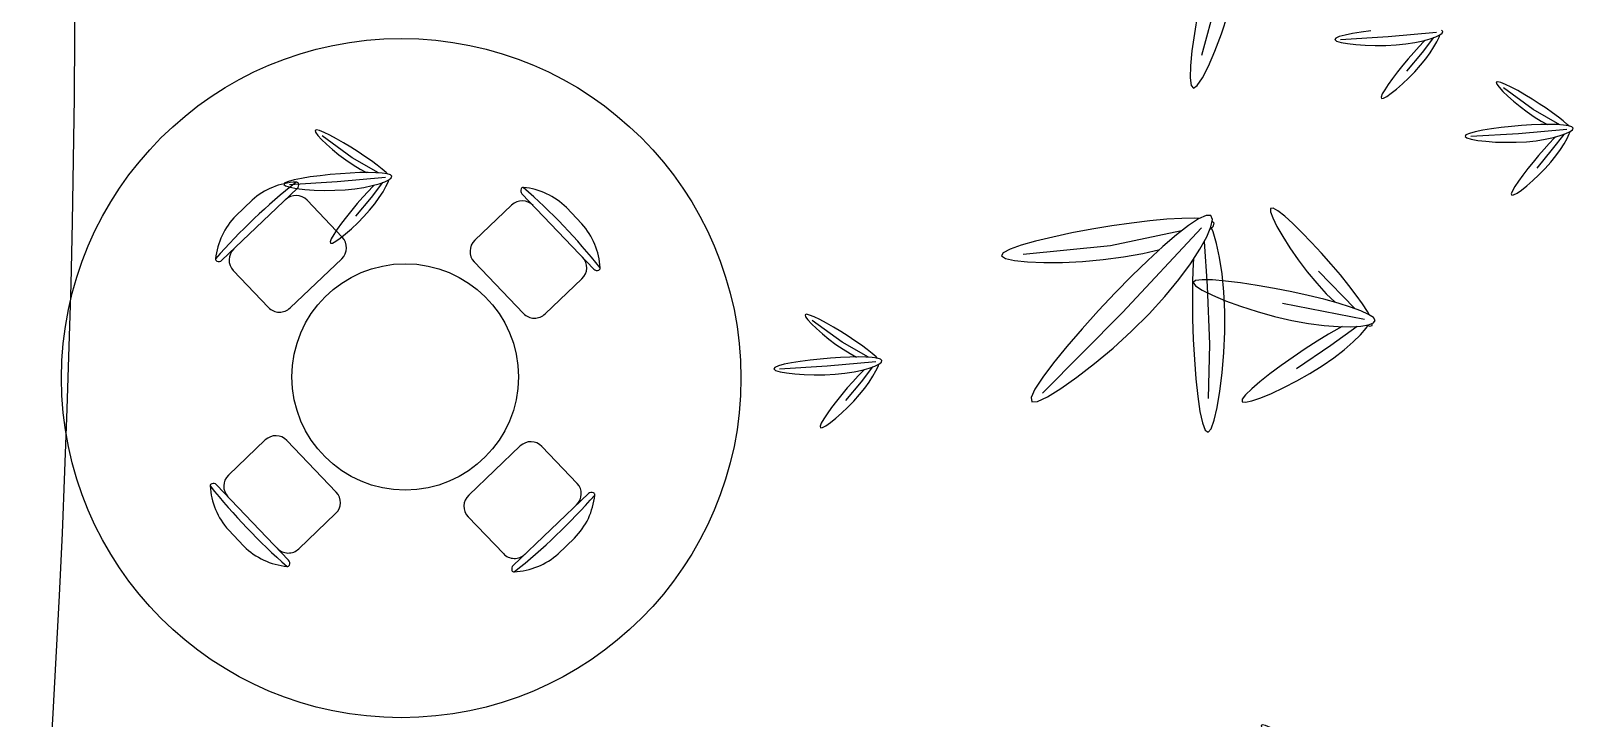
# Model space of a CAD drawing. Extents: x 302512 to 1034855, y -184136 to 410364.
# Drawn here: x 588412 to 595222, y 77963 to 80999 of the extents above; entities that cross this region are included whole.
import ezdxf

# ---------------------------------------------------------------- set-up
doc = ezdxf.new("R2010")
doc.units = 0
doc.header["$MEASUREMENT"] = 0
for name, color, linetype in [('F', 5, 'Continuous'), ('PUB_TEXT', 7, 'Continuous'), ('坐椅', 7, 'Continuous'), ('建筑', 2, 'Continuous'), ('树', 80, 'Continuous'), ('绿化', 97, 'Continuous'), ('绿地', 3, 'Continuous')]:
    doc.layers.add(name, color=color, linetype=linetype)
doc.styles.add('DIM_FONT', font='SIMPLEX.shx', dxfattribs={"width": 0.8})

# ---------------------------------------------------------------- blocks, each defined once
blk = doc.blocks.new('_F43BVI')
at = {"layer": '绿地'}
for p, q in [((1.008, 0.516), (1.0045, 0.5187)), ((0.9986, 0.5143), (0.9783, 0.4261)), ((1.0054, 0.4899), (1.007, 0.4868)), ((1.0057, 0.5062), (1.0253, 0.4771)), ((1.0148, 0.5096), (1.008, 0.516)), ((1.0224, 0.5014), (1.0148, 0.5096)), ((1.0305, 0.4914), (1.0224, 0.5014)), ((1.0388, 0.4799), (1.0305, 0.4914)), ((1.007, 0.4868), (1.0132, 0.4751)), ((1.0132, 0.4751), (1.0204, 0.4624)), ((1.0204, 0.4624), (1.0283, 0.4492)), ((1.0253, 0.4771), (1.0496, 0.4388)), ((1.0471, 0.4671), (1.0388, 0.4799)), ((1.0552, 0.4532), (1.0471, 0.4671)), ((1.0283, 0.4492), (1.0368, 0.4357)), ((1.0368, 0.4357), (1.0455, 0.4225)), ((1.0627, 0.4388), (1.0552, 0.4532)), ((1.0694, 0.4245), (1.0627, 0.4388)), ((0.9783, 0.4261), (0.956, 0.3402)), ((1.0455, 0.4225), (1.0541, 0.41)), ((1.0541, 0.41), (1.0622, 0.3989)), ((1.0752, 0.4111), (1.0694, 0.4245)), ((1.0797, 0.3992), (1.0752, 0.4111)), ((1.0622, 0.3989), (1.0695, 0.3896)), ((1.0695, 0.3896), (1.0757, 0.3828)), ((1.0757, 0.3828), (1.0804, 0.379)), ((1.0827, 0.3894), (1.0797, 0.3992)), ((1.0804, 0.379), (1.0832, 0.3787)), ((1.0839, 0.3823), (1.0827, 0.3894)), ((1.0832, 0.3787), (1.0839, 0.3823)), ((0.8765, 0.1334), (0.8465, 0.1559)), ((0.819, 0.1413), (0.9033, 0.0858)), ((0.9035, 0.1116), (0.8765, 0.1334)), ((0.8284, 0.1023), (0.8604, 0.0857)), ((0.9263, 0.0915), (0.9035, 0.1116)), ((0.9435, 0.0742), (0.9263, 0.0915)), ((0.8604, 0.0857), (0.8899, 0.0713)), ((0.8899, 0.0713), (0.9157, 0.0601)), ((0.9157, 0.0601), (0.9363, 0.0527)), ((0.954, 0.0608), (0.9435, 0.0742)), ((0.9566, 0.0524), (0.954, 0.0608)), ((0.9363, 0.0527), (0.9503, 0.0498)), ((0.9503, 0.0498), (0.9566, 0.0524)), ((1.207, 0.0113), (1.2027, 0.0085)), ((1.2124, 0.0078), (1.207, 0.0113)), ((1.2223, 0.0044), (1.2117, 0.0036)), ((1.2158, 0), (1.2124, 0.0078)), ((1.2444, 0.0038), (1.2223, 0.0044)), ((1.271, 0.0011), (1.2444, 0.0038)), ((1.3012, -0.0038), (1.271, 0.0011)), ((1.1874, -0.0207), (1.1803, -0.0432)), ((1.1907, -0.0126), (1.1874, -0.0207)), ((1.2083, -0.0136), (1.3121, -0.2025)), ((1.2338, -0.0168), (1.3148, -0.0373)), ((1.3343, -0.011), (1.3012, -0.0038)), ((1.3694, -0.0206), (1.3343, -0.011)), ((1.4057, -0.0325), (1.3694, -0.0206)), ((1.1803, -0.0432), (1.1732, -0.0702)), ((1.2023, -0.0509), (1.1878, -0.185)), ((1.259, -0.046), (1.2668, -0.0492)), ((1.2668, -0.0492), (1.2965, -0.0601)), ((1.3148, -0.0373), (1.4187, -0.0669)), ((1.4419, -0.0461), (1.4057, -0.0325)), ((1.4764, -0.0607), (1.4419, -0.0461)), ((1.1732, -0.0702), (1.1662, -0.1011)), ((1.2965, -0.0601), (1.3292, -0.0712)), ((1.3292, -0.0712), (1.3642, -0.0822)), ((1.3642, -0.0822), (1.4007, -0.0927)), ((1.4187, -0.0669), (1.5138, -0.1006)), ((1.5079, -0.0754), (1.4764, -0.0607)), ((1.5348, -0.0895), (1.5079, -0.0754)), ((1.1662, -0.1011), (1.1595, -0.135)), ((1.2198, -0.1322), (1.2225, -0.1003)), ((1.4007, -0.0927), (1.4371, -0.1024)), ((1.4371, -0.1024), (1.4722, -0.1109)), ((1.4722, -0.1109), (1.5043, -0.1178)), ((1.5556, -0.1022), (1.5348, -0.0895)), ((1.569, -0.1127), (1.5556, -0.1022)), ((1.5735, -0.1202), (1.569, -0.1127)), ((1.1595, -0.135), (1.1532, -0.1712)), ((1.2149, -0.1683), (1.2198, -0.1322)), ((1.5043, -0.1178), (1.532, -0.1226)), ((1.532, -0.1226), (1.5537, -0.1248)), ((1.5537, -0.1248), (1.5681, -0.1242)), ((1.5681, -0.1242), (1.5735, -0.1202)), ((1.1532, -0.1712), (1.1475, -0.2087)), ((1.2079, -0.2058), (1.2149, -0.1683)), ((1.1878, -0.185), (1.1527, -0.3448)), ((1.1475, -0.2087), (1.1426, -0.2461)), ((1.1991, -0.2435), (1.2079, -0.2058)), ((1.3121, -0.2025), (1.4087, -0.3903)), ((1.1426, -0.2461), (1.1388, -0.282)), ((1.1891, -0.2796), (1.1991, -0.2435)), ((1.1388, -0.282), (1.1361, -0.3147)), ((1.1786, -0.3127), (1.1891, -0.2796)), ((1.1361, -0.3147), (1.135, -0.3427)), ((1.1681, -0.3412), (1.1786, -0.3127)), ((1.135, -0.3427), (1.1356, -0.3646)), ((1.1583, -0.3635), (1.1681, -0.3412)), ((1.1356, -0.3646), (1.1381, -0.3788)), ((1.1496, -0.3782), (1.1583, -0.3635)), ((1.1381, -0.3788), (1.1427, -0.3836)), ((1.1427, -0.3836), (1.1496, -0.3782)), ((-0.3648, -0.6504), (-0.4068, -0.6884)), ((-0.3901, -0.656), (-0.4017, -0.6648)), ((-0.3793, -0.6483), (-0.3901, -0.656)), ((-0.3695, -0.6418), (-0.3793, -0.6483)), ((-0.3525, -0.6404), (-0.3728, -0.7286)), ((-0.361, -0.6368), (-0.3695, -0.6418)), ((-0.3577, -0.6351), (-0.361, -0.6368)), ((-0.343, -0.6387), (-0.3466, -0.636)), ((-0.3454, -0.6485), (-0.3257, -0.6776)), ((-0.3363, -0.645), (-0.343, -0.6387)), ((-0.3287, -0.6533), (-0.3363, -0.645)), ((-0.3206, -0.6633), (-0.3287, -0.6533)), ((-0.4261, -0.6845), (-0.4381, -0.6949)), ((-0.4138, -0.6743), (-0.4261, -0.6845)), ((-0.4017, -0.6648), (-0.4138, -0.6743)), ((-0.3936, -0.6907), (-0.382, -0.6808)), ((-0.382, -0.6808), (-0.3723, -0.6715)), ((-0.3456, -0.6647), (-0.3441, -0.6679)), ((-0.3441, -0.6679), (-0.3379, -0.6796)), ((-0.3379, -0.6796), (-0.3307, -0.6922)), ((-0.3257, -0.6776), (-0.3015, -0.7159)), ((-0.3123, -0.6748), (-0.3206, -0.6633)), ((-0.3039, -0.6876), (-0.3123, -0.6748)), ((-0.2959, -0.7015), (-0.3039, -0.6876)), ((1.2452, -0.6771), (1.2032, -0.7151)), ((1.2199, -0.6827), (1.2083, -0.6915)), ((1.2307, -0.675), (1.2199, -0.6827)), ((1.2405, -0.6685), (1.2307, -0.675)), ((1.2576, -0.6671), (1.2373, -0.7553)), ((1.249, -0.6635), (1.2405, -0.6685)), ((1.2523, -0.6619), (1.249, -0.6635)), ((1.267, -0.6654), (1.2634, -0.6627)), ((1.2646, -0.6753), (1.2843, -0.7043)), ((1.2737, -0.6718), (1.267, -0.6654)), ((1.2813, -0.6801), (1.2737, -0.6718)), ((1.2894, -0.69), (1.2813, -0.6801)), ((-0.4593, -0.7145), (-0.4675, -0.723)), ((-0.4068, -0.6884), (-0.4625, -0.7286)), ((-0.4493, -0.705), (-0.4593, -0.7145)), ((-0.4381, -0.6949), (-0.4493, -0.705)), ((-0.4329, -0.7184), (-0.4197, -0.7098)), ((-0.4197, -0.7098), (-0.4064, -0.7005)), ((-0.4064, -0.7005), (-0.3936, -0.6907)), ((-0.3307, -0.6922), (-0.3228, -0.7055)), ((-0.3228, -0.7055), (-0.3143, -0.719)), ((-0.2884, -0.7159), (-0.2959, -0.7015)), ((-0.2816, -0.7301), (-0.2884, -0.7159)), ((1.2032, -0.7151), (1.1475, -0.7553)), ((1.1839, -0.7112), (1.1719, -0.7216)), ((1.1962, -0.7011), (1.1839, -0.7112)), ((1.2083, -0.6915), (1.1962, -0.7011)), ((1.2164, -0.7174), (1.228, -0.7075)), ((1.228, -0.7075), (1.2378, -0.6982)), ((1.2644, -0.6915), (1.2659, -0.6946)), ((1.2659, -0.6946), (1.2722, -0.7063)), ((1.2722, -0.7063), (1.2793, -0.719)), ((1.2843, -0.7043), (1.3086, -0.7426)), ((1.2977, -0.7015), (1.2894, -0.69)), ((1.3061, -0.7143), (1.2977, -0.7015)), ((1.3141, -0.7282), (1.3061, -0.7143)), ((-0.4734, -0.73), (-0.4766, -0.7352)), ((-0.4766, -0.7352), (-0.4765, -0.738)), ((-0.4765, -0.738), (-0.4728, -0.7382)), ((-0.4675, -0.723), (-0.4734, -0.73)), ((-0.4728, -0.7382), (-0.466, -0.736)), ((-0.466, -0.736), (-0.4567, -0.7318)), ((-0.4567, -0.7318), (-0.4454, -0.7258)), ((-0.4454, -0.7258), (-0.4329, -0.7184)), ((-0.3728, -0.7286), (-0.395, -0.8144)), ((-0.3143, -0.719), (-0.3056, -0.7322)), ((-0.3056, -0.7322), (-0.297, -0.7447)), ((-0.297, -0.7447), (-0.2889, -0.7558)), ((-0.2759, -0.7435), (-0.2816, -0.7301)), ((-0.2714, -0.7555), (-0.2759, -0.7435)), ((1.1507, -0.7413), (1.1425, -0.7497)), ((1.1607, -0.7317), (1.1507, -0.7413)), ((1.1719, -0.7216), (1.1607, -0.7317)), ((1.1646, -0.7525), (1.1771, -0.7451)), ((1.1771, -0.7451), (1.1904, -0.7365)), ((1.1904, -0.7365), (1.2037, -0.7272)), ((1.2037, -0.7272), (1.2164, -0.7174)), ((1.2793, -0.719), (1.2872, -0.7322)), ((1.2872, -0.7322), (1.2957, -0.7457)), ((1.3216, -0.7426), (1.3141, -0.7282)), ((1.3284, -0.7569), (1.3216, -0.7426)), ((-0.2889, -0.7558), (-0.2815, -0.765)), ((-0.2815, -0.765), (-0.2754, -0.7718)), ((-0.2754, -0.7718), (-0.2707, -0.7757)), ((-0.2684, -0.7653), (-0.2714, -0.7555)), ((-0.2672, -0.7723), (-0.2684, -0.7653)), ((-0.2679, -0.7759), (-0.2672, -0.7723)), ((1.1366, -0.7568), (1.1334, -0.7619)), ((1.1334, -0.7619), (1.1335, -0.7647)), ((1.1335, -0.7647), (1.1372, -0.7649)), ((1.1425, -0.7497), (1.1366, -0.7568)), ((1.1372, -0.7649), (1.144, -0.7628)), ((1.144, -0.7628), (1.1533, -0.7585)), ((1.1533, -0.7585), (1.1646, -0.7525)), ((1.2373, -0.7553), (1.215, -0.8412)), ((1.2957, -0.7457), (1.3044, -0.759)), ((1.3044, -0.759), (1.313, -0.7714)), ((1.313, -0.7714), (1.3212, -0.7825)), ((1.3341, -0.7703), (1.3284, -0.7569)), ((1.3386, -0.7822), (1.3341, -0.7703)), ((-0.2707, -0.7757), (-0.2679, -0.7759)), ((1.3212, -0.7825), (1.3285, -0.7918)), ((1.3285, -0.7918), (1.3347, -0.7986)), ((1.3347, -0.7986), (1.3393, -0.8024)), ((1.3416, -0.792), (1.3386, -0.7822)), ((1.3393, -0.8024), (1.3422, -0.8027)), ((1.3429, -0.7991), (1.3416, -0.792)), ((1.3422, -0.8027), (1.3429, -0.7991)), ((-0.2023, -1.1159), (-0.2256, -1.1247)), ((-0.1328, -1.1081), (-0.2083, -1.2437)), ((-0.1808, -1.1083), (-0.2023, -1.1159)), ((-0.1616, -1.1023), (-0.1808, -1.1083)), ((-0.1452, -1.098), (-0.1616, -1.1023)), ((-0.139, -1.0969), (-0.1452, -1.098)), ((-0.1217, -1.1074), (-0.1182, -1.1023)), ((-0.1182, -1.0977), (-0.1215, -1.0962)), ((-0.1165, -1.1097), (-0.1211, -1.1036)), ((-0.1182, -1.1023), (-0.1182, -1.0977)), ((-0.1084, -1.1234), (-0.1165, -1.1097)), ((-0.2751, -1.1456), (-0.2998, -1.157)), ((-0.25, -1.1347), (-0.2751, -1.1456)), ((-0.2256, -1.1247), (-0.25, -1.1347)), ((-0.1579, -1.1187), (-0.2452, -1.1612)), ((-0.125, -1.1248), (-0.1066, -1.1821)), ((-0.0999, -1.1407), (-0.1084, -1.1234)), ((-0.0913, -1.161), (-0.0999, -1.1407)), ((-0.3231, -1.1683), (-0.3441, -1.1793)), ((-0.2998, -1.157), (-0.3231, -1.1683)), ((-0.2502, -1.1814), (-0.2246, -1.1713)), ((-0.2246, -1.1713), (-0.2007, -1.1605)), ((-0.2007, -1.1605), (-0.1803, -1.1499)), ((-0.1332, -1.1514), (-0.1322, -1.1573)), ((-0.1322, -1.1573), (-0.1275, -1.1796)), ((-0.0831, -1.1839), (-0.0913, -1.161)), ((-0.3747, -1.1981), (-0.3824, -1.205)), ((-0.3616, -1.1893), (-0.3747, -1.1981)), ((-0.3441, -1.1793), (-0.3616, -1.1893)), ((-0.3266, -1.2044), (-0.3024, -1.1982)), ((-0.3024, -1.1982), (-0.2766, -1.1904)), ((-0.2766, -1.1904), (-0.2502, -1.1814)), ((-0.1275, -1.1796), (-0.1217, -1.2038)), ((-0.1217, -1.2038), (-0.115, -1.2294)), ((-0.1066, -1.1821), (-0.0848, -1.2567)), ((-0.0754, -1.209), (-0.0831, -1.1839)), ((-0.3824, -1.205), (-0.3836, -1.2097)), ((-0.3836, -1.2097), (-0.3777, -1.2118)), ((-0.3777, -1.2118), (-0.3654, -1.2115)), ((-0.3654, -1.2115), (-0.348, -1.2089)), ((-0.348, -1.2089), (-0.3266, -1.2044)), ((-0.115, -1.2294), (-0.1075, -1.2556)), ((-0.0688, -1.2357), (-0.0754, -1.209)), ((-0.1075, -1.2556), (-0.0994, -1.2816)), ((-0.0633, -1.263), (-0.0688, -1.2357)), ((-0.0994, -1.2816), (-0.0912, -1.3062)), ((-0.059, -1.2896), (-0.0633, -1.263)), ((-0.0559, -1.3144), (-0.059, -1.2896)), ((-0.0912, -1.3062), (-0.0831, -1.3284)), ((-0.0542, -1.3362), (-0.0559, -1.3144)), ((-0.0831, -1.3284), (-0.0754, -1.3471)), ((-0.0754, -1.3471), (-0.0685, -1.3613)), ((-0.054, -1.3538), (-0.0542, -1.3362)), ((-0.0685, -1.3613), (-0.0626, -1.3698)), ((-0.0626, -1.3698), (-0.0581, -1.3716)), ((-0.0581, -1.3716), (-0.0552, -1.366)), ((-0.0552, -1.366), (-0.054, -1.3538)), ((0.632, -1.4284), (0.6222, -1.4349)), ((0.649, -1.427), (0.6287, -1.5152)), ((0.6405, -1.4234), (0.632, -1.4284)), ((0.6438, -1.4218), (0.6405, -1.4234)), ((0.6585, -1.4253), (0.6549, -1.4226)), ((0.6652, -1.4317), (0.6585, -1.4253)), ((0.6728, -1.4399), (0.6652, -1.4317)), ((0.5877, -1.461), (0.5754, -1.4711)), ((0.5998, -1.4514), (0.5877, -1.461)), ((0.6367, -1.437), (0.5947, -1.475)), ((0.6114, -1.4426), (0.5998, -1.4514)), ((0.6222, -1.4349), (0.6114, -1.4426)), ((0.6195, -1.4674), (0.6292, -1.4581)), ((0.6559, -1.4514), (0.6574, -1.4545)), ((0.6561, -1.4352), (0.6758, -1.4642)), ((0.6574, -1.4545), (0.6636, -1.4662)), ((0.6809, -1.4499), (0.6728, -1.4399)), ((0.6892, -1.4614), (0.6809, -1.4499)), ((0.6976, -1.4742), (0.6892, -1.4614)), ((0.5947, -1.475), (0.539, -1.5152)), ((0.5634, -1.4815), (0.5522, -1.4916)), ((0.5754, -1.4711), (0.5634, -1.4815)), ((0.5818, -1.4964), (0.5951, -1.4871)), ((0.5951, -1.4871), (0.6079, -1.4773)), ((0.6079, -1.4773), (0.6195, -1.4674)), ((0.6636, -1.4662), (0.6708, -1.4789)), ((0.6708, -1.4789), (0.6787, -1.4921)), ((0.6758, -1.4642), (0.7, -1.5025)), ((0.7056, -1.4881), (0.6976, -1.4742)), ((0.7131, -1.5025), (0.7056, -1.4881)), ((0.5281, -1.5167), (0.5249, -1.5218)), ((0.534, -1.5096), (0.5281, -1.5167)), ((0.5422, -1.5012), (0.534, -1.5096)), ((0.5355, -1.5227), (0.5448, -1.5184)), ((0.5522, -1.4916), (0.5422, -1.5012)), ((0.5448, -1.5184), (0.5561, -1.5124)), ((0.5561, -1.5124), (0.5686, -1.505)), ((0.5686, -1.505), (0.5818, -1.4964)), ((0.6287, -1.5152), (0.6065, -1.6011)), ((0.6787, -1.4921), (0.6872, -1.5056)), ((0.6872, -1.5056), (0.6959, -1.5188)), ((0.6959, -1.5188), (0.7045, -1.5313)), ((0.7199, -1.5168), (0.7131, -1.5025)), ((0.7256, -1.5302), (0.7199, -1.5168)), ((0.5249, -1.5218), (0.525, -1.5246)), ((0.525, -1.5246), (0.5287, -1.5248)), ((0.5287, -1.5248), (0.5355, -1.5227)), ((0.7045, -1.5313), (0.7126, -1.5424)), ((0.7126, -1.5424), (0.72, -1.5517)), ((0.7301, -1.5421), (0.7256, -1.5302)), ((0.7331, -1.5519), (0.7301, -1.5421)), ((0.72, -1.5517), (0.7261, -1.5585)), ((0.7261, -1.5585), (0.7308, -1.5623)), ((0.7308, -1.5623), (0.7336, -1.5626)), ((0.7343, -1.559), (0.7331, -1.5519)), ((0.7336, -1.5626), (0.7343, -1.559))]:
    blk.add_line(p, q, dxfattribs=at)
blk.add_lwpolyline([(0.9576, 0.3993), (0.9543, 0.3814), (0.9517, 0.365), (0.95, 0.351), (0.9495, 0.34), (0.9502, 0.3328), (0.9523, 0.3302), (0.956, 0.3326), (0.9609, 0.3396), (0.9667, 0.3505), (0.9731, 0.3644), (0.9797, 0.3806), (0.9861, 0.3984), (0.992, 0.4169), (0.997, 0.4356), (1.0009, 0.4535), (1.0036, 0.4703), (1.0052, 0.4857), (1.0059, 0.4991), (1.0056, 0.5102), (1.0045, 0.5187), (1.0026, 0.5241), (1, 0.5261), (0.9968, 0.5243)], dxfattribs=at)
for points in [[(1.2734, -0.2037), (1.2953, -0.2437), (1.3179, -0.283), (1.3403, -0.32), (1.3616, -0.3531), (1.3809, -0.3807), (1.3974, -0.4012), (1.41, -0.4128), (1.418, -0.4141), (1.4206, -0.4039), (1.4182, -0.3836), (1.4114, -0.3551), (1.4007, -0.3203), (1.3866, -0.2811), (1.3698, -0.2394), (1.3508, -0.197), (1.3303, -0.156), (1.3087, -0.118), (1.2868, -0.0838), (1.2655, -0.054), (1.2453, -0.0291), (1.2271, -0.0097), (1.2117, 0.0036), (1.1998, 0.0102), (1.192, 0.0095), (1.1891, 0.0013), (1.1908, -0.0139), (1.1967, -0.0353), (1.2062, -0.0619), (1.2191, -0.0929), (1.2349, -0.1274), (1.2531, -0.1646)], [(-0.3852, -0.7182), (-0.3896, -0.7368), (-0.3935, -0.7554), (-0.3968, -0.7733), (-0.3994, -0.7896), (-0.4011, -0.8037), (-0.4016, -0.8147), (-0.4009, -0.8219), (-0.3988, -0.8245), (-0.3951, -0.8221), (-0.3902, -0.815), (-0.3844, -0.8042), (-0.378, -0.7903), (-0.3714, -0.7741), (-0.365, -0.7563), (-0.3591, -0.7377), (-0.3541, -0.7191), (-0.3502, -0.7012), (-0.3475, -0.6843), (-0.3459, -0.669), (-0.3452, -0.6556), (-0.3455, -0.6444), (-0.3466, -0.6359), (-0.3485, -0.6305), (-0.3511, -0.6286), (-0.3543, -0.6304), (-0.358, -0.6356), (-0.3622, -0.6439), (-0.3666, -0.6549), (-0.3713, -0.6682), (-0.376, -0.6835), (-0.3807, -0.7002)], [(1.2248, -0.7449), (1.2205, -0.7635), (1.2165, -0.7821), (1.2132, -0.8), (1.2106, -0.8164), (1.209, -0.8304), (1.2084, -0.8414), (1.2091, -0.8486), (1.2112, -0.8513), (1.2149, -0.8488), (1.2198, -0.8418), (1.2257, -0.8309), (1.232, -0.817), (1.2386, -0.8008), (1.245, -0.783), (1.2509, -0.7645), (1.2559, -0.7459), (1.2598, -0.7279), (1.2625, -0.7111), (1.2642, -0.6957), (1.2648, -0.6823), (1.2645, -0.6712), (1.2634, -0.6627), (1.2615, -0.6573), (1.2589, -0.6553), (1.2557, -0.6571), (1.252, -0.6623), (1.2478, -0.6706), (1.2434, -0.6817), (1.2388, -0.695), (1.2341, -0.7102), (1.2294, -0.727)], [(-0.2239, -1.2205), (-0.2399, -1.2491), (-0.2552, -1.278), (-0.2692, -1.3058), (-0.2812, -1.3315), (-0.2907, -1.3538), (-0.2968, -1.3717), (-0.2991, -1.3839), (-0.2968, -1.3892), (-0.2896, -1.3869), (-0.2782, -1.3777), (-0.2634, -1.3626), (-0.2463, -1.3427), (-0.2277, -1.3192), (-0.2087, -1.293), (-0.1902, -1.2652), (-0.173, -1.237), (-0.1581, -1.2092), (-0.1456, -1.1828), (-0.1356, -1.1584), (-0.1281, -1.1365), (-0.1233, -1.118), (-0.1211, -1.1036), (-0.1216, -1.0937), (-0.125, -1.0893), (-0.1311, -1.0907), (-0.1397, -1.0975), (-0.1505, -1.1092), (-0.1631, -1.1253), (-0.177, -1.145), (-0.1921, -1.1678), (-0.2078, -1.1932)], [(0.6163, -1.5048), (0.6119, -1.5234), (0.608, -1.542), (0.6047, -1.5599), (0.6021, -1.5763), (0.6004, -1.5903), (0.5999, -1.6013), (0.6006, -1.6085), (0.6027, -1.6111), (0.6064, -1.6087), (0.6113, -1.6017), (0.6171, -1.5908), (0.6235, -1.5769), (0.6301, -1.5607), (0.6365, -1.5429), (0.6424, -1.5244), (0.6474, -1.5058), (0.6513, -1.4878), (0.654, -1.471), (0.6557, -1.4556), (0.6563, -1.4422), (0.656, -1.4311), (0.6549, -1.4226), (0.653, -1.4172), (0.6504, -1.4152), (0.6472, -1.417), (0.6435, -1.4222), (0.6393, -1.4305), (0.6349, -1.4415), (0.6302, -1.4549), (0.6255, -1.4701), (0.6208, -1.4869)]]:
    blk.add_lwpolyline(points, close=True, dxfattribs=at)
at = {"style": 'DIM_FONT', "width": 0.7, "flags": 9}
for tag in ['YSIZE', 'XSIZE']:
    blk.add_attdef(tag, (0, 0), '', height=0.5, dxfattribs=at)
blk = doc.blocks.new('ZU')
at = {"layer": '绿地', "xscale": 1.5, "yscale": 1.5, "zscale": 0.001, "rotation": 260.5308552460376}
blk.add_blockref('_F43BVI', (-0.8522, 0.1655), dxfattribs=at)
blk = doc.blocks.new('A$C0B5A7686')
at = {"layer": '树', "linetype": 'ByBlock', "xscale": 640, "yscale": 640, "zscale": 640, "rotation": 151.15692544915}
blk.add_blockref('ZU', (642.8, 1492.6), dxfattribs=at)
blk = doc.blocks.new('A$C750B0621')
at = {"layer": '树'}
blk.add_blockref('A$C0B5A7686', (0, 0), dxfattribs=at)
blk = doc.blocks.new('A$C5AB93D8E')
at = {"layer": '绿化', "xscale": 0.8, "yscale": 0.8, "zscale": 0.8}
blk.add_blockref('A$C750B0621', (0, 0), dxfattribs=at)
blk = doc.blocks.new('A$C68DB62A4')
at = {"layer": '绿化', "rotation": 236.3690562220917}
blk.add_blockref('A$C5AB93D8E', (801.7, 2393.5), dxfattribs=at)
blk = doc.blocks.new('_F37GYG')
at = {"layer": '绿化', "linetype": 'ByBlock', "xscale": 0.2867748092958204, "yscale": 0.2867748092958204, "zscale": 0.2867748092958204}
blk.add_blockref('A$C68DB62A4', (-306.06, -300.5), dxfattribs=at)
at = {"style": 'DIM_FONT', "width": 0.8, "flags": 9}
for tag in ['YSIZE', 'XSIZE']:
    blk.add_attdef(tag, (0, 0), '', height=0.5, dxfattribs=at)
blk = doc.blocks.new('M_C26ZLR')
for p, q in [((-57.5, 1023.5), (41.6, 1023.5)), ((-237.9, 923.5), (222.1, 923.5)), ((-232.9, 856), (-232.9, 631)), ((217.1, 856), (217.1, 631)), ((-165.4, 563.5), (149.6, 563.5)), ((-939.3, -237.9), (-939.3, 222.1)), ((-871.8, 217.1), (-646.8, 217.1)), ((856, 217.1), (631, 217.1)), ((923.5, 222.1), (923.5, -237.9)), ((-579.3, -165.4), (-579.3, 149.6)), ((563.5, 149.6), (563.5, -165.4)), ((-1039.3, -57.5), (-1039.3, 41.6)), ((1023.5, 41.6), (1023.5, -57.5)), ((-871.8, -232.9), (-646.8, -232.9)), ((856, -232.9), (631, -232.9)), ((149.6, -579.3), (-165.4, -579.3)), ((-232.9, -871.8), (-232.9, -646.8)), ((217.1, -871.8), (217.1, -646.8)), ((222.1, -939.3), (-237.9, -939.3)), ((41.6, -1039.3), (-57.5, -1039.3))]:
    blk.add_line(p, q)
blk.add_circle((-7.9, -7.9), 500)
for centre, radius, start, end in [((-47.8, 708), 315.6, 91.76514, 130.72654), ((31.9, 708), 315.6, 49.27346, 88.23486), ((-7.9, -1754.4), 2712.7, 84.8023, 95.1977), ((-247.2, 939.6), 10, 130.72654, 202.66999), ((-237.9, 943.5), 20, 202.66999, 270), ((-165.4, 856), 67.5, 90, 180), ((149.6, 856), 67.5, 0, 90), ((222.1, 943.5), 20, 270, 337.33001), ((231.3, 939.6), 10, 337.33001, 49.27346), ((-165.4, 631), 67.5, 180, 270), ((149.6, 631), 67.5, 270, 0), ((-723.9, 31.9), 315.6, 139.27346, 178.23486), ((1738.5, -7.9), 2712.7, 174.8023, 185.1977), ((-955.5, 231.3), 10, 67.33001, 139.27346), ((-959.3, 222.1), 20, 0, 67.33001), ((-871.8, 149.6), 67.5, 90, 180), ((-646.8, 149.6), 67.5, 0, 90), ((631, 149.6), 67.5, 90, 180), ((856, 149.6), 67.5, 0, 90), ((943.5, 222.1), 20, 112.66999, 180), ((939.6, 231.3), 10, 40.72654, 112.66999), ((708, 31.9), 315.6, 1.76514, 40.72654), ((-1754.4, -7.9), 2712.7, 354.8023, 5.1977), ((-723.9, -47.8), 315.6, 181.76514, 220.72654), ((708, -47.8), 315.6, 319.27346, 358.23486), ((-871.8, -165.4), 67.5, 180, 270), ((-646.8, -165.4), 67.5, 270, 0), ((631, -165.4), 67.5, 180, 270), ((856, -165.4), 67.5, 270, 0), ((-955.5, -247.2), 10, 220.72654, 292.66999), ((-959.3, -237.9), 20, 292.66999, 0), ((943.5, -237.9), 20, 180, 247.33001), ((939.6, -247.2), 10, 247.33001, 319.27346), ((-165.4, -646.8), 67.5, 90, 180), ((149.6, -646.8), 67.5, 0, 90), ((-165.4, -871.8), 67.5, 180, 270), ((149.6, -871.8), 67.5, 270, 0), ((-247.2, -955.5), 10, 157.33001, 229.27346), ((-237.9, -959.3), 20, 90, 157.33001), ((222.1, -959.3), 20, 22.66999, 90), ((231.3, -955.5), 10, 310.72654, 22.66999), ((-47.8, -723.9), 315.6, 229.27346, 268.23486), ((-7.9, 1738.5), 2712.7, 264.8023, 275.1977), ((31.9, -723.9), 315.6, 271.76514, 310.72654)]:
    blk.add_arc(centre, radius, start, end)
at = {"width": 0.8, "flags": 9}
for tag in ['XSIZE', 'YSIZE']:
    blk.add_attdef(tag, (0, 0), '', height=0.5, dxfattribs=at)

msp = doc.modelspace()

# ---------------------------------------------------------------- linework, layer by layer
at = {"layer": 'F'}
msp.add_lwpolyline([(588457.6, 85394.7, -0.156639), (580290.5, 51777.3, -0.156639)], format="xyb", dxfattribs=at)
at = {"layer": '建筑', "linetype": 'ByBlock'}
msp.add_circle((590047.4, 79465.5), 1500, dxfattribs=at)

# ---------------------------------------------------------------- block references
at = {"layer": 'PUB_TEXT', "linetype": 'ByBlock', "rotation": 313.6426227714587}
msp.add_blockref('M_C26ZLR', (590076.2, 79470.2), dxfattribs=at)
at = {"layer": '坐椅', "xscale": 10.78272, "yscale": 10.78272, "zscale": 10.78272}
for p in [(592668, 82466.4, -116953.2), (596844.8, 79838.5, -116953.2)]:
    msp.add_blockref('_F37GYG', p, dxfattribs=at)

doc.saveas('drawing.dxf')
